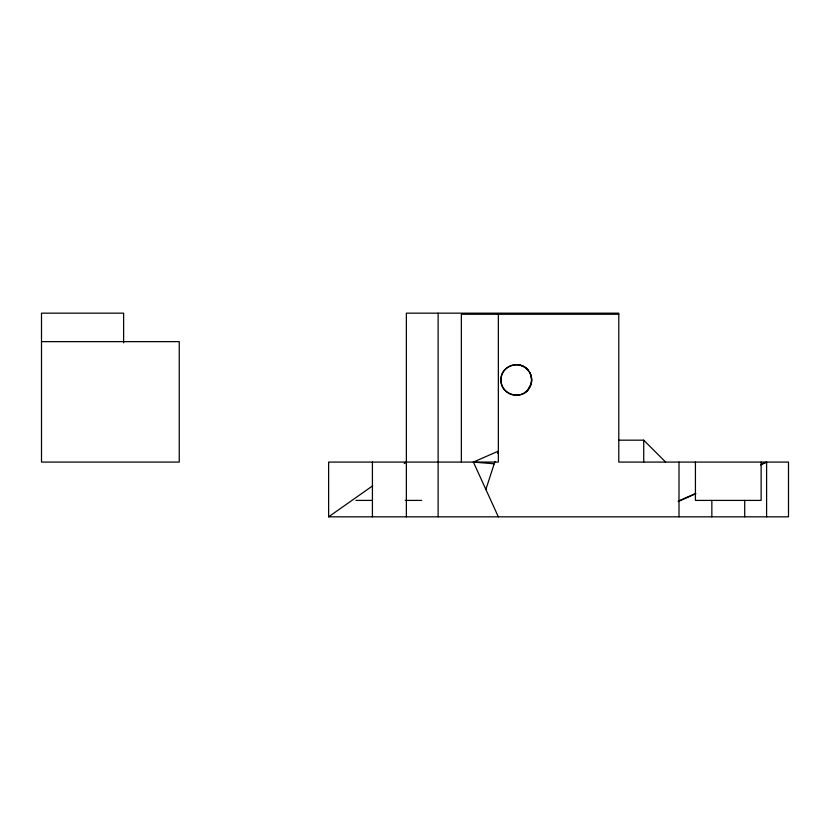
<?xml version="1.0" encoding="UTF-8"?>
<svg xmlns="http://www.w3.org/2000/svg" width="830" height="830" viewBox="0 0 830 830"><rect width="100%" height="100%" fill="white"/><g stroke="black" fill="none" stroke-linecap="round" stroke-linejoin="round"><path stroke-width="1.25" d="M485.872 489.451L494.971 461.48M497.595 453.429L498.342 451.136L473.401 462.082L498.342 516.831M498.342 314.269L498.342 462.082L328.628 462.082L328.628 516.831L372.753 485.758M404.262 463.565L406.368 462.082M524.747 392.632L527.258 390.806L531.096 383.927A15.21 15.065 73 0 0 529.561 372.296C522.62 358.913 500.283 364.899 500.957 379.964C500.283 395.028 522.62 401.014 529.561 387.631A15.22 15.085 -90 0 0 529.561 372.296M678.162 501.559L695.851 493.663M760.705 464.717L766.598 462.082L766.598 516.831M678.878 500.884L695.478 493.539M760.674 464.707L766.598 462.082M618.786 314.269L461.356 314.269L461.356 462.082M41.5 341.638L179.249 341.638L179.249 462.082L41.5 462.082L41.5 313.169L123.618 313.169L123.618 342.832M618.786 440.18L643.727 440.18L665.629 462.082M355.997 500.407L372.421 500.407M405.268 500.407L421.702 500.407M328.628 516.831L788.5 516.831L788.5 462.082L618.786 462.082L618.786 313.169L406.368 313.169L406.368 516.831M473.401 462.082L494.224 463.783M527.735 369.91L527.154 369.091L527.527 369.62M520.099 365.138L523.958 366.684L527.258 369.122M761.131 462.082L761.131 500.407L695.426 500.407L695.426 462.082M744.707 500.407L744.707 516.831M711.85 500.407L711.85 516.831M679.002 462.082L679.002 516.831M643.727 440.18L643.727 462.082M438.126 313.169L438.126 516.831M372.421 462.082L372.421 516.831M508.624 393.233A15.334 15.334 0 0 0 531.615 379.964A15.334 15.334 0 0 0 508.624 366.684A15.334 15.334 0 0 0 508.624 393.233"/></g></svg>
